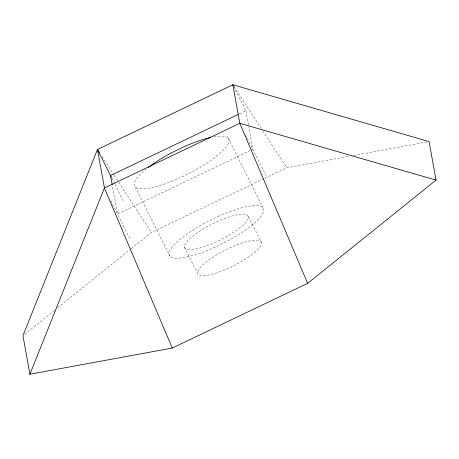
<?xml version="1.0" encoding="UTF-8"?>
<svg xmlns="http://www.w3.org/2000/svg" width="459" height="459" viewBox="0 0 459 459"><rect width="100%" height="100%" fill="white"/><g stroke="black" fill="none" stroke-linecap="round" stroke-linejoin="round"><path stroke-width="0.34" stroke-dasharray="2.29 1.72" d="M24.625 334.37L54.776 310.135M57.564 307.891L130.7 249.094M131.263 248.646L151.361 232.489L264.172 178.568M239.437 113.889L245.886 110.808L234.113 87.308M250.275 150.558L117.475 214.037L112.283 185.321M250.918 150.254L252.852 149.33L248.801 126.913M264.82 178.258L286.737 167.782L350.16 156.117M353.682 155.469L427.673 141.854M248.497 216.556L246.976 214.72A35.601 8.916 -26.6 0 0 210.641 224.83A35.601 8.916 -26.6 0 0 184.42 247.183L197.462 273.231L198.976 275.067A35.601 8.916 -26.6 0 0 235.318 264.952A35.601 8.916 -26.6 0 0 261.538 242.599L248.497 216.556A35.601 8.916 -26.6 0 1 222.276 238.909A35.601 8.916 -26.6 0 1 185.935 249.025L184.42 247.183M261.538 242.599L260.024 240.763A35.601 8.916 -26.6 0 0 223.682 250.878A35.601 8.916 -26.6 0 0 197.462 273.231M234.004 86.556L261.148 128.365M262.697 130.752L286.737 167.782M102.116 156.639L113.752 174.558M114.136 175.154L118.405 181.724M118.789 182.321L151.361 232.489M245.536 134.716L265.893 175.372M228.129 137.975L262.909 207.428M135.227 186.865L170.008 256.317M111.778 178.058L114.641 183.772M114.962 184.409L123.551 201.558M110.797 200.698L130.517 240.08M245.886 110.808L248.675 126.214M213.98 136.782A52.647 13.185 -26.6 0 1 227.383 145.233A52.647 13.185 -26.6 0 1 191.34 172.28L178.987 178.27A52.647 13.185 -26.6 0 1 137.924 188.299A52.647 13.185 -26.6 0 1 146.014 169.256M219.15 216.023L206.797 222.013A52.647 13.185 -26.6 0 0 169.142 254.82A52.647 13.185 -26.6 0 0 213.768 247.722L226.121 241.727A52.647 13.185 -26.6 0 0 263.77 208.925A52.647 13.185 -26.6 0 0 219.15 216.023"/><path stroke-width="0.69" d="M99.402 152.457L97.463 149.473L22.95 335.718L29.915 374.234L172.263 348.048L307.639 283.341L436.05 180.117L429.085 141.596L232.845 84.766L97.463 149.473L104.434 187.989L172.263 348.048M29.915 374.234L104.434 187.989L239.81 123.282L436.05 180.117M238.146 114.503L110.51 175.516L112.157 184.621M233.482 86.034L232.845 84.766L239.81 123.282L307.639 283.341M97.463 149.473L111.462 177.421M148.291 167.46A52.647 13.185 -26.6 0 1 172.022 152.566L184.369 146.576A52.647 13.185 -26.6 0 1 210.578 137.465"/></g></svg>
